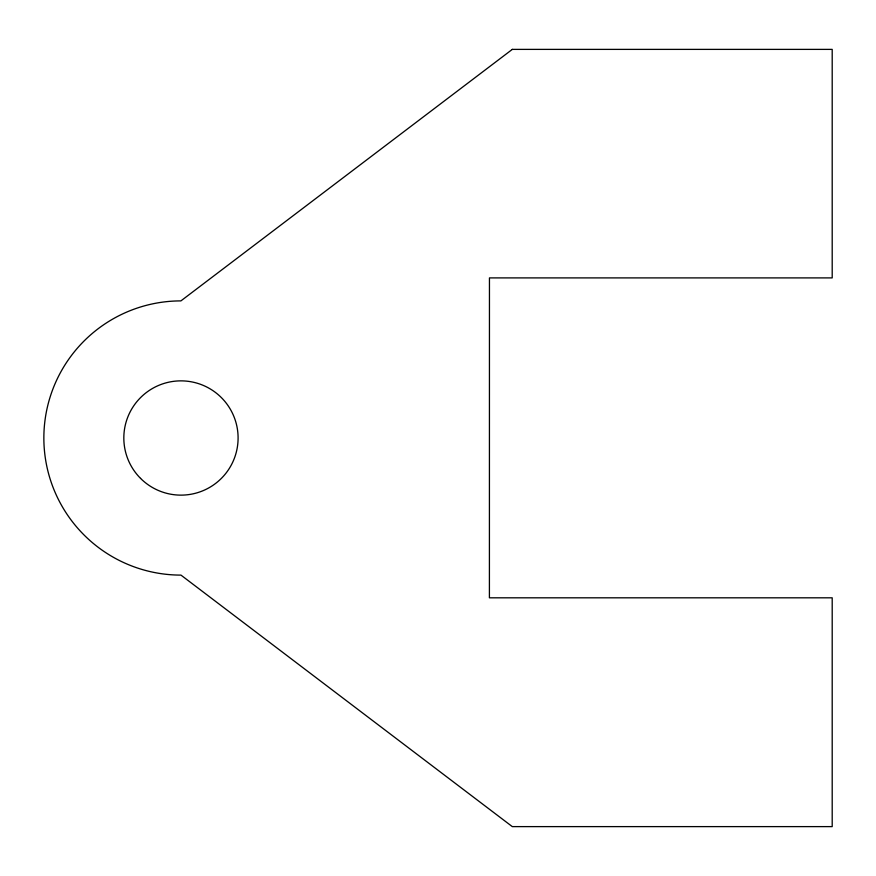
<?xml version="1.0" encoding="UTF-8"?>
<svg xmlns="http://www.w3.org/2000/svg" width="876" height="876" viewBox="0 0 876 876"><rect width="100%" height="100%" fill="white"/><g stroke="black" fill="none" stroke-linecap="round" stroke-linejoin="round"><path stroke-width="1.31" d="M512.307 49.385L180.905 300.895A137.105 137.105 0 0 0 43.855 438A137.105 137.105 0 0 0 180.96 575.105L512.307 826.615L832.2 826.615L832.2 597.815L489.41 597.815L489.454 277.9L832.2 277.9L832.2 49.385L512.263 49.385M140.565 478.395A57.126 57.126 0 0 0 236.148 452.782A57.126 57.126 0 0 0 166.177 382.812A57.126 57.126 0 0 0 140.565 478.395"/></g></svg>
